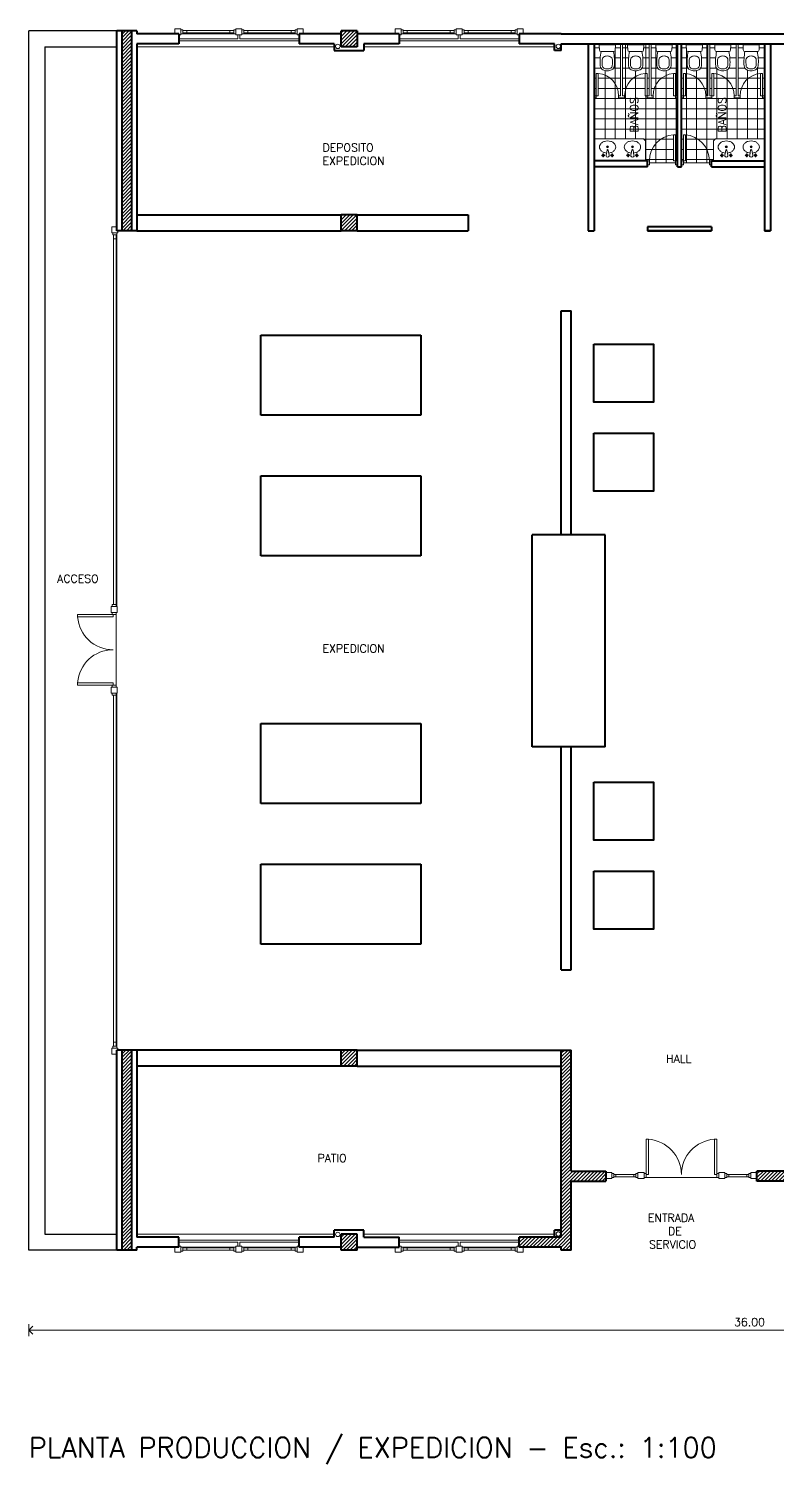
# Model space of a CAD drawing. Extents: x 1018 to 1366, y -109 to 186.
# Drawn here: x 1073.98 to 1092.68, y 149.74 to 185.62 of the extents above; entities that cross this region are included whole.
import ezdxf

# ---------------------------------------------------------------- set-up
doc = ezdxf.new("R2010")
doc.units = 0
doc.header["$LTSCALE"] = 0.5
doc.layers.get('0').update_dxf_attribs({"linetype": 'CONTINUOUS'})
doc.layers.get('Defpoints').update_dxf_attribs({"linetype": 'CONTINUOUS'})
for name, color, linetype, lineweight in [('Acotaciones', 9, 'CONTINUOUS', 9), ('Carpintería', 55, 'CONTINUOUS', 20), ('Detalles .05', 243, 'CONTINUOUS', 5), ('Detalles 01', 8, 'CONTINUOUS', 9), ('Equipamiento fijo', 31, 'CONTINUOUS', 13), ('Equipamiento movil', 33, 'CONTINUOUS', 9), ('Muros corte', 7, 'CONTINUOUS', 40), ('Muros vista', 253, 'CONTINUOUS', 25), ('Punta 02', 11, 'CONTINUOUS', 20), ('Punta 05', 52, 'CONTINUOUS', 50), ('Tratamiento pisos', 251, 'CONTINUOUS', 9)]:
    doc.layers.add(name, color=color, linetype=linetype, lineweight=lineweight)
doc.styles.add('Texto 2 mm', font='simplex.shx', dxfattribs={"height": 0.2})
doc.styles.add('Texto 5 mm', font='simplex.shx', dxfattribs={"height": 0.5})
doc.dimstyles.new('Segunda línea', dxfattribs={"dimscale": 0, "dimtxt": 0.2, "dimasz": 0.2, "dimexe": 0.15, "dimexo": 0.5, "dimgap": 0.1, "dimtad": 1, "dimzin": 4, "dimdsep": 46, "dimtxsty": 'Texto 2 mm', "dimblk": 'OPEN90', "dimcen": 2.5, "dimclrd": 256, "dimclre": 256, "dimclrt": 256, "dimadec": 0, "dimazin": 0, "dimtfac": 1, "dimtmove": 2, "dimatfit": 3, "dimldrblk": 'OPEN90', "dimfxl": 1, "dimtolj": 1, "dimtzin": 0, "dimlwd": -1, "dimlwe": -1, "dimarcsym": 0})
pattern_1 = [(90, (1211.31088, -927.37866), (-0.254, 2e-17), []), (180, (1211.31088, -927.37866), (-3e-17, -0.254), [])]
pattern_2 = [(45, (-16.86487, 57.36186), (-0.0449012806, 0.0449012806), [])]
pattern_3 = [(45, (-16.86487, 42.88686), (-0.0449012806, 0.0449012806), [])]

# ---------------------------------------------------------------- blocks, each defined once
blk = doc.blocks.new('Lavamanos')
at = {"layer": 'Equipamiento movil'}
for p, q in [((-0.118, -0.158), (-0.138, -0.154)), ((-0.118, -0.167), (-0.138, -0.171)), ((-0.114, -0.154), (-0.118, -0.133)), ((-0.114, -0.171), (-0.118, -0.192)), ((-0.105, -0.154), (-0.101, -0.133)), ((-0.105, -0.171), (-0.101, -0.192)), ((-0.101, -0.158), (-0.08, -0.154)), ((-0.101, -0.167), (-0.08, -0.171)), ((-0.015, -0.037), (-0.038, -0.156)), ((0.013, -0.037), (0.036, -0.156)), ((0.102, -0.158), (0.081, -0.154)), ((0.102, -0.167), (0.081, -0.171)), ((0.106, -0.154), (0.102, -0.133)), ((0.106, -0.171), (0.102, -0.192)), ((0.115, -0.154), (0.119, -0.133)), ((0.115, -0.171), (0.119, -0.192)), ((0.119, -0.158), (0.14, -0.154)), ((0.119, -0.167), (0.14, -0.171))]:
    blk.add_line(p, q, dxfattribs=at)
for centre, radius in [((-0.001, 0.048), 0.0249), ((-0.001, 0.048), 0.014), ((-0.109, -0.162), 0.00541), ((0.11, -0.162), 0.00541)]:
    blk.add_circle(centre, radius, dxfattribs=at)
for centre, radius, start, end in [((-0.09, 0.045), 0.115, 150.9639, 180), ((-0.09, 0.045), 0.115, 180, 209.0361), ((-0.047, 0.021), 0.164, 126.7285, 150.9639), ((-0.019, -0.016), 0.211, 107.1746, 126.7285), ((-0.001, -0.075), 0.272, 90, 107.1746), ((-0.001, -0.075), 0.272, 72.8254, 90), ((0.017, -0.016), 0.211, 53.2715, 72.8254), ((0.045, 0.021), 0.164, 29.0361, 53.2715), ((0.088, 0.045), 0.115, 0, 29.0361), ((0.088, 0.045), 0.115, 330.9639, 360), ((-0.047, 0.069), 0.164, 209.0361, 233.2715), ((-0.019, 0.106), 0.211, 233.2715, 252.8254), ((-0.136, -0.163), 0.00882, 105.2781, 254.7219), ((-0.109, -0.162), 0.0226, 108.6122, 162.265), ((-0.109, -0.162), 0.0226, 198.6122, 252.265), ((-0.109, -0.136), 0.00882, 15.2781, 164.7219), ((-0.109, -0.162), 0.00976, 119.0054, 153.1041), ((-0.109, -0.162), 0.00976, 209.0054, 243.1041), ((-0.109, -0.189), 0.00882, 195.2781, 344.7219), ((-0.117, -0.163), 0.00254, 349.6493, 12.8593), ((-0.109, -0.155), 0.00254, 259.6493, 282.8593), ((-0.109, -0.17), 0.00254, 79.6493, 102.8593), ((-0.109, -0.162), 0.00976, 29.0054, 63.1041), ((-0.109, -0.162), 0.00976, 299.0054, 333.1041), ((-0.101, -0.162), 0.00254, 169.6493, 192.8593), ((-0.109, -0.162), 0.0226, 18.6122, 72.265), ((-0.109, -0.162), 0.0226, 288.6122, 342.265), ((-0.001, 0.165), 0.272, 252.8254, 264.2829), ((-0.083, -0.162), 0.00882, 285.2781, 74.7219), ((-0.001, -0.171), 0.0398, 158.1761, 21.8239), ((-0.001, -0.035), 0.014, 352.3829, 187.2442), ((-0.001, 0.165), 0.272, 275.7171, 287.1746), ((0.084, -0.162), 0.00882, 105.2781, 254.7219), ((0.017, 0.106), 0.211, 287.1746, 306.7285), ((0.11, -0.162), 0.0226, 107.735, 161.3878), ((0.11, -0.162), 0.0226, 197.735, 251.3878), ((0.111, -0.136), 0.00882, 15.2781, 164.7219), ((0.11, -0.162), 0.00976, 116.8959, 150.9946), ((0.11, -0.162), 0.00976, 206.8959, 240.9946), ((0.11, -0.189), 0.00882, 195.2781, 344.7219), ((0.103, -0.162), 0.00254, 347.1407, 10.3507), ((0.111, -0.155), 0.00254, 257.1407, 280.3507), ((0.11, -0.17), 0.00254, 77.1407, 100.3507), ((0.11, -0.162), 0.00976, 26.8959, 60.9946), ((0.11, -0.162), 0.00976, 296.8959, 330.9946), ((0.118, -0.163), 0.00254, 167.1407, 190.3507), ((0.11, -0.162), 0.0226, 287.735, 341.3878), ((0.11, -0.162), 0.0226, 17.735, 71.3878), ((0.137, -0.163), 0.00882, 285.2781, 74.7219), ((0.045, 0.069), 0.164, 306.7285, 330.9639)]:
    blk.add_arc(centre, radius, start, end, dxfattribs=at)
blk = doc.blocks.new('inodoro')
at = {"layer": 'Equipamiento fijo'}
for p, q in [((-0.197, 0.127), (-0.202, 0.008)), ((0.194, 0), (-0.194, 0)), ((-0.157, 0.165), (0.157, 0.165)), ((0.197, 0.127), (0.202, 0.008))]:
    blk.add_line(p, q, dxfattribs=at)
for centre, radius, start, end in [((1.09, 0.422), 1.27, 175.4777, 191.6858), ((-0.051, 0.512), 0.125, 117.5857, 175.5072), ((1.095, 0.422), 1.224, 175.5072, 182.1425), ((-0.028, 0.381), 0.101, 182.7072, 247.2321), ((-0.051, 0.512), 0.075, 117.5857, 175.5072), ((0, 0.415), 0.235, 90, 117.5857), ((0, 0.415), 0.185, 90, 117.5857), ((0, 0.415), 0.235, 62.4143, 90), ((0, 0.415), 0.185, 62.4143, 90), ((0.028, 0.381), 0.101, 292.7679, 357.2928), ((0.051, 0.512), 0.075, 4.4928, 62.4143), ((0.051, 0.512), 0.125, 4.4928, 62.4143), ((-1.095, 0.422), 1.224, 357.8575, 4.4928), ((-1.024, 0.418), 1.205, 347.8749, 4.9616), ((-0.194, 0.008), 0.00803, 177.6578, 269.7397), ((-0.157, 0.125), 0.04, 90, 177.3974), ((-0.014, 0.396), 0.12, 243.7978, 262.0389), ((0, 0.483), 0.208, 261.594, 278.406), ((0.014, 0.396), 0.12, 277.9611, 296.2022), ((0.157, 0.125), 0.04, 2.6026, 90), ((0.195, 0.007), 0.00742, 265.6488, 0.2402), ((0.194, 0.008), 0.008, 355.889, 2.6026)]:
    blk.add_arc(centre, radius, start, end, dxfattribs=at)
blk = doc.blocks.new('_Open90')
at = {"color": 0, "linetype": 'ByBlock', "lineweight": -2}
for p, q in [((0, 0), (-1, 0)), ((-0.5, 0.5), (0, 0)), ((0, 0), (-0.5, -0.5))]:
    blk.add_line(p, q, dxfattribs=at)
blk = doc.blocks.new('*D274')
at = {"layer": 'Acotaciones', "transparency": 16777216}
for p, q in [((1073.981, 153.242), (1073.981, 152.942)), ((1109.981, 153.242), (1109.981, 152.942)), ((1074.181, 153.092), (1109.781, 153.092))]:
    blk.add_line(p, q, dxfattribs=at)
at = {"layer": 'Defpoints', "color": 0, "transparency": 16777216}
for p in [(1073.981, 153.742), (1109.981, 153.742), (1109.981, 153.092)]:
    blk.add_point(p, dxfattribs=at)
at = {"layer": 'Acotaciones', "transparency": 16777216, "xscale": 0.2, "yscale": 0.2, "zscale": 0.2, "rotation": 180}
blk.add_blockref('_Open90', (1073.981, 153.092), dxfattribs=at)
at = {"layer": 'Acotaciones', "transparency": 16777216, "xscale": 0.2, "yscale": 0.2, "zscale": 0.2}
blk.add_blockref('_Open90', (1109.981, 153.092), dxfattribs=at)
at = {"layer": 'Acotaciones', "transparency": 16777216, "insert": (1091.981, 153.292), "char_height": 0.2, "attachment_point": 5, "style": 'Texto 2 mm'}
blk.add_mtext('\\A1;36.00', dxfattribs=at)

msp = doc.modelspace()

# ---------------------------------------------------------------- hatches: boundary and pattern name
at = {"layer": 'Detalles 01'}
h = msp.add_hatch(dxfattribs=at)
h.set_pattern_fill('ANSI31', color=256, scale=0.02, style=0)
h.set_pattern_definition([(45, (-19.684643, 10.14418), (-0.0449012806, 0.0449012806), [])])
h.paths.add_polyline_path([(1076.551, 185.567), (1076.311, 185.567), (1076.311, 180.567), (1076.551, 180.567)])
h = msp.add_hatch(dxfattribs=at)
h.set_pattern_fill('ANSI31', color=256, scale=0.02, style=0)
h.set_pattern_definition(pattern_2)
h.paths.add_polyline_path([(1081.781, 185.567), (1081.781, 185.167), (1082.181, 185.167), (1082.181, 185.567)])
h = msp.add_hatch(dxfattribs=at)
h.set_pattern_fill('ANSI31', color=256, scale=0.02, style=0)
h.set_pattern_definition(pattern_2)
h.paths.add_polyline_path([(1081.781, 180.567), (1082.181, 180.567), (1082.181, 180.967), (1081.781, 180.967)])
h = msp.add_hatch(dxfattribs=at)
h.set_pattern_fill('ANSI31', color=256, scale=0.02, style=0)
h.set_pattern_definition(pattern_3)
h.paths.add_polyline_path([(1076.551, 160.092), (1076.311, 160.092), (1076.311, 155.092), (1076.551, 155.092)])
h = msp.add_hatch(dxfattribs=at)
h.set_pattern_fill('ANSI31', color=256, scale=0.02, style=0)
h.set_pattern_definition(pattern_3)
h.paths.add_polyline_path([(1082.181, 159.692), (1082.181, 160.092), (1081.781, 160.092), (1081.781, 159.692)])
h = msp.add_hatch(dxfattribs=at)
h.set_pattern_fill('ANSI31,_O', color=256, scale=0.02)
h.set_pattern_definition(pattern_3)
h.paths.add_polyline_path([(1088.397, 156.817), (1088.397, 157.067), (1087.531, 157.067), (1087.531, 160.092), (1087.281, 160.092), (1087.281, 155.417), (1086.231, 155.417), (1086.231, 155.167), (1087.281, 155.167), (1087.281, 155.092), (1087.531, 155.092), (1087.531, 156.817)])
h = msp.add_hatch(dxfattribs=at)
h.set_pattern_fill('ANSI31,_O', color=256, scale=0.02)
h.set_pattern_definition(pattern_3)
h.paths.add_polyline_path([(1092.164, 157.067), (1092.164, 156.817), (1093.031, 156.817), (1093.031, 155.092), (1093.281, 155.092), (1093.281, 155.167), (1094.331, 155.167), (1094.331, 155.417), (1093.281, 155.417), (1093.281, 160.092), (1093.031, 160.092), (1093.031, 157.067)])
h = msp.add_hatch(dxfattribs=at)
h.set_pattern_fill('ANSI31', color=256, scale=0.02, style=0)
h.set_pattern_definition(pattern_3)
h.paths.add_polyline_path([(1082.181, 155.492), (1081.781, 155.492), (1081.781, 155.092), (1082.181, 155.092)])
at = {"layer": 'Tratamiento pisos'}
h = msp.add_hatch(dxfattribs=at)
h.set_pattern_fill('NET,_O', color=256, scale=0.08, angle=90)
h.set_pattern_definition(pattern_1)
h.paths.add_polyline_path([(1088.106, 185.242), (1088.106, 183.942), (1088.156, 183.942), (1088.156, 184.5), (1088.206, 184.5, -0.385126), (1088.714, 183.942), (1088.764, 183.942), (1088.764, 185.242)])
h.paths.add_polyline_path([(1088.539, 184.589, -0.12095), (1088.43, 184.562, -0.12095), (1088.321, 184.589, -0.258252), (1088.254, 184.69, -0.070839), (1088.277, 185.047), (1088.273, 185.047, -0.400971), (1088.233, 185.085), (1088.228, 185.204, -0.430271), (1088.236, 185.212), (1088.624, 185.212, -0.437884), (1088.632, 185.205, -0.029302), (1088.632, 185.204), (1088.627, 185.085, -0.400971), (1088.587, 185.047), (1088.584, 185.047, -0.074693), (1088.606, 184.69, -0.258252)], flags=16)
h.paths.add_polyline_path([(1088.516, 184.633, -0.12095), (1088.43, 184.612, -0.12095), (1088.344, 184.633, -0.258252), (1088.304, 184.694, -0.028516), (1088.301, 184.833, -0.295056), (1088.363, 184.924, -0.07976), (1088.4, 184.935, -0.073488), (1088.461, 184.935, -0.07976), (1088.497, 184.924, -0.295056), (1088.559, 184.833, -0.028516), (1088.556, 184.694, -0.258252)], flags=0)
h = msp.add_hatch(dxfattribs=at)
h.set_pattern_fill('NET,_O', color=256, scale=0.08, angle=90)
h.set_pattern_definition(pattern_1)
h.paths.add_polyline_path([(1088.814, 185.242), (1088.814, 183.942), (1088.864, 183.942, -0.385126), (1089.372, 184.5), (1089.422, 184.5), (1089.422, 183.942), (1089.472, 183.942), (1089.472, 185.242)])
h.paths.add_polyline_path([(1089.03, 184.589, -0.258252), (1088.963, 184.69, -0.070839), (1088.985, 185.047), (1088.982, 185.047, -0.400971), (1088.942, 185.085), (1088.936, 185.204, -0.430271), (1088.944, 185.212), (1089.333, 185.212, -0.437884), (1089.341, 185.205, -0.029302), (1089.341, 185.204), (1089.335, 185.085, -0.400971), (1089.295, 185.047), (1089.292, 185.047, -0.074693), (1089.314, 184.69, -0.258252), (1089.248, 184.589, -0.12095), (1089.139, 184.562, -0.12095)], flags=16)
h.paths.add_polyline_path([(1089.053, 184.633, -0.258252), (1089.013, 184.694, -0.028516), (1089.01, 184.833, -0.295056), (1089.072, 184.924, -0.07976), (1089.108, 184.935, -0.073488), (1089.169, 184.935, -0.07976), (1089.205, 184.924, -0.295056), (1089.267, 184.833, -0.028516), (1089.264, 184.694, -0.258252), (1089.224, 184.633, -0.12095), (1089.139, 184.612, -0.12095)], flags=0)
h = msp.add_hatch(dxfattribs=at)
h.set_pattern_fill('NET,_O', color=256, scale=0.08, angle=90)
h.set_pattern_definition(pattern_1)
h.paths.add_polyline_path([(1089.522, 185.242), (1089.522, 183.942), (1089.572, 183.942, -0.385126), (1090.081, 184.5), (1090.131, 184.5), (1090.131, 183.942), (1090.181, 183.942), (1090.181, 185.242)])
h.paths.add_polyline_path([(1089.671, 184.69, -0.070839), (1089.693, 185.047), (1089.69, 185.047, -0.400971), (1089.65, 185.085), (1089.645, 185.204, -0.430271), (1089.653, 185.212), (1090.041, 185.212, -0.437884), (1090.049, 185.205, -0.029302), (1090.049, 185.204), (1090.044, 185.085, -0.400971), (1090.004, 185.047), (1090, 185.047, -0.074693), (1090.023, 184.69, -0.258252), (1089.956, 184.589, -0.12095), (1089.847, 184.562, -0.12095), (1089.738, 184.589, -0.258252)], flags=16)
h.paths.add_polyline_path([(1089.721, 184.694, -0.028516), (1089.718, 184.833, -0.295056), (1089.78, 184.924, -0.07976), (1089.816, 184.935, -0.073488), (1089.877, 184.935, -0.07976), (1089.914, 184.924, -0.295056), (1089.976, 184.833, -0.028516), (1089.973, 184.694, -0.258252), (1089.933, 184.633, -0.12095), (1089.847, 184.612, -0.12095), (1089.761, 184.633, -0.258252)], flags=0)
h = msp.add_hatch(dxfattribs=at)
h.set_pattern_fill('NET,_O', color=256, scale=0.08, angle=90)
h.set_pattern_definition(pattern_1)
h.paths.add_polyline_path([(1090.281, 185.242), (1090.281, 183.942), (1090.331, 183.942), (1090.331, 184.5), (1090.381, 184.5, -0.385126), (1090.889, 183.942), (1090.939, 183.942), (1090.939, 185.242)])
h.paths.add_polyline_path([(1090.429, 184.69, -0.070839), (1090.452, 185.047), (1090.448, 185.047, -0.400971), (1090.408, 185.085), (1090.403, 185.204, -0.430271), (1090.411, 185.212), (1090.799, 185.212, -0.437884), (1090.807, 185.205, -0.029302), (1090.807, 185.204), (1090.802, 185.085, -0.400971), (1090.762, 185.047), (1090.759, 185.047, -0.074693), (1090.781, 184.69, -0.258252), (1090.714, 184.589, -0.12095), (1090.605, 184.562, -0.12095), (1090.496, 184.589, -0.258252)], flags=16)
h.paths.add_polyline_path([(1090.479, 184.694, -0.028516), (1090.476, 184.833, -0.295056), (1090.538, 184.924, -0.07976), (1090.575, 184.935, -0.073488), (1090.636, 184.935, -0.07976), (1090.672, 184.924, -0.295056), (1090.734, 184.833, -0.028516), (1090.731, 184.694, -0.258252), (1090.691, 184.633, -0.12095), (1090.605, 184.612, -0.12095), (1090.519, 184.633, -0.258252)], flags=0)
h = msp.add_hatch(dxfattribs=at)
h.set_pattern_fill('NET,_O', color=256, scale=0.08, angle=90)
h.set_pattern_definition(pattern_1)
h.paths.add_polyline_path([(1091.106, 185.242), (1091.106, 184.498, -0.376596), (1091.597, 183.942), (1091.647, 183.942), (1091.647, 185.242)])
h.paths.add_polyline_path([(1091.423, 184.589, -0.12095), (1091.314, 184.562, -0.12095), (1091.205, 184.589, -0.258252), (1091.138, 184.69, -0.070839), (1091.16, 185.047), (1091.157, 185.047, -0.400971), (1091.117, 185.085), (1091.111, 185.204, -0.430271), (1091.119, 185.212), (1091.508, 185.212, -0.437884), (1091.516, 185.205, -0.029302), (1091.516, 185.204), (1091.51, 185.085, -0.400971), (1091.47, 185.047), (1091.467, 185.047, -0.074693), (1091.489, 184.69, -0.258252)], flags=16)
h.paths.add_polyline_path([(1091.399, 184.633, -0.12095), (1091.314, 184.612, -0.12095), (1091.228, 184.633, -0.258252), (1091.188, 184.694, -0.028516), (1091.185, 184.833, -0.295056), (1091.247, 184.924, -0.07976), (1091.283, 184.935, -0.073488), (1091.344, 184.935, -0.07976), (1091.38, 184.924, -0.295056), (1091.442, 184.833, -0.028516), (1091.439, 184.694, -0.258252)], flags=0)
h.paths.add_polyline_path([(1090.989, 185.242), (1090.989, 183.942), (1091.039, 183.942), (1091.039, 184.5), (1091.089, 184.5, -0.00745), (1091.106, 184.498), (1091.106, 185.242)])
h = msp.add_hatch(dxfattribs=at)
h.set_pattern_fill('NET,_O', color=256, scale=0.08, angle=90)
h.set_pattern_definition(pattern_1)
h.paths.add_polyline_path([(1091.697, 185.242), (1091.697, 183.942), (1091.747, 183.942, -0.385126), (1092.256, 184.5), (1092.306, 184.5), (1092.306, 183.942), (1092.356, 183.942), (1092.356, 185.242)])
h.paths.add_polyline_path([(1091.846, 184.69, -0.070839), (1091.868, 185.047), (1091.865, 185.047, -0.400971), (1091.825, 185.085), (1091.82, 185.204, -0.430271), (1091.828, 185.212), (1092.216, 185.212, -0.437884), (1092.224, 185.205, -0.029302), (1092.224, 185.204), (1092.219, 185.085, -0.400971), (1092.179, 185.047), (1092.175, 185.047, -0.074693), (1092.198, 184.69, -0.258252), (1092.131, 184.589, -0.12095), (1092.022, 184.562, -0.12095), (1091.913, 184.589, -0.258252)], flags=16)
h.paths.add_polyline_path([(1091.896, 184.694, -0.028516), (1091.893, 184.833, -0.295056), (1091.955, 184.924, -0.07976), (1091.991, 184.935, -0.073488), (1092.052, 184.935, -0.07976), (1092.089, 184.924, -0.295056), (1092.151, 184.833, -0.028516), (1092.148, 184.694, -0.258252), (1092.108, 184.633, -0.12095), (1092.022, 184.612, -0.12095), (1091.936, 184.633, -0.258252)], flags=0)
h = msp.add_hatch(dxfattribs=at)
h.set_pattern_fill('NET,_O', color=256, scale=0.08, angle=90)
h.set_pattern_definition(pattern_1)
h.paths.add_polyline_path([(1088.864, 183.942), (1088.864, 183.892), (1088.714, 183.892), (1088.714, 183.942, 0.385126), (1088.206, 184.5), (1088.206, 183.942), (1088.156, 183.942), (1088.156, 183.892), (1088.106, 183.892), (1088.106, 182.867), (1089.331, 182.867), (1089.381, 182.817), (1089.381, 182.317), (1089.431, 182.317), (1089.481, 182.317, -0.389604), (1090.081, 182.967), (1090.131, 182.967), (1090.131, 182.317), (1090.181, 182.317), (1090.181, 183.892), (1090.131, 183.892), (1090.131, 183.942), (1090.081, 183.942), (1090.081, 184.5, 0.385126), (1089.572, 183.942), (1089.572, 183.892), (1089.422, 183.892), (1089.422, 183.942), (1089.372, 183.942), (1089.372, 184.5, 0.385295)])
h.paths.add_polyline_path([(1089.481, 182.317), (1089.481, 182.267), (1090.131, 182.267), (1090.131, 182.317), (1090.081, 182.317), (1090.081, 182.967, 0.389604)])
h.paths.add_polyline_path([(1090.381, 182.967), (1090.381, 182.317), (1090.331, 182.317), (1090.331, 182.267), (1090.981, 182.267), (1090.981, 182.317, 0.389604)])
h.paths.add_polyline_path([(1090.381, 184.5), (1090.381, 183.942), (1090.331, 183.942), (1090.331, 183.892), (1090.281, 183.892), (1090.281, 182.317), (1090.331, 182.317), (1090.331, 182.967), (1090.381, 182.967, -0.389604), (1090.981, 182.317), (1091.031, 182.317), (1091.081, 182.317), (1091.081, 182.817), (1091.106, 182.842), (1091.106, 184.498, 0.00745), (1091.089, 184.5), (1091.089, 183.942), (1091.039, 183.942), (1091.039, 183.892), (1090.889, 183.892), (1090.889, 183.942, 0.385126)])
h.paths.add_polyline_path([(1091.106, 184.498), (1091.106, 182.842), (1091.131, 182.867), (1092.356, 182.867), (1092.356, 183.892), (1092.306, 183.892), (1092.306, 183.942), (1092.256, 183.942), (1092.256, 184.5, 0.385126), (1091.747, 183.942), (1091.747, 183.892), (1091.597, 183.892), (1091.597, 183.942, 0.376763)])

# ---------------------------------------------------------------- linework, layer by layer
at = {"layer": 'Carpintería'}
for p, q in [((1077.781, 185.617), (1077.631, 185.617)), ((1077.631, 185.617), (1077.631, 185.492)), ((1077.781, 185.617), (1077.781, 185.467)), ((1077.781, 185.592), (1077.831, 185.592)), ((1077.831, 185.592), (1077.831, 185.492)), ((1077.831, 185.572), (1079.106, 185.572)), ((1077.831, 185.512), (1079.106, 185.512)), ((1077.931, 185.572), (1077.931, 185.512)), ((1079.006, 185.572), (1079.006, 185.512)), ((1079.156, 185.592), (1079.106, 185.592)), ((1079.106, 185.492), (1079.106, 185.592)), ((1079.306, 185.617), (1079.156, 185.617)), ((1079.156, 185.617), (1079.156, 185.467)), ((1079.306, 185.617), (1079.306, 185.467)), ((1079.306, 185.592), (1079.356, 185.592)), ((1079.356, 185.592), (1079.356, 185.492)), ((1079.356, 185.572), (1080.631, 185.572)), ((1079.356, 185.512), (1080.631, 185.512)), ((1079.456, 185.572), (1079.456, 185.512)), ((1080.531, 185.572), (1080.531, 185.512)), ((1080.631, 185.592), (1080.631, 185.492)), ((1080.681, 185.592), (1080.631, 185.592)), ((1080.681, 185.617), (1080.681, 185.467)), ((1080.681, 185.617), (1080.831, 185.617)), ((1080.831, 185.617), (1080.831, 185.492)), ((1083.281, 185.617), (1083.131, 185.617)), ((1083.131, 185.617), (1083.131, 185.492)), ((1083.281, 185.617), (1083.281, 185.467)), ((1083.281, 185.592), (1083.331, 185.592)), ((1083.331, 185.592), (1083.331, 185.492)), ((1083.331, 185.572), (1084.606, 185.572)), ((1083.331, 185.512), (1084.606, 185.512)), ((1083.431, 185.572), (1083.431, 185.512)), ((1084.506, 185.572), (1084.506, 185.512)), ((1084.656, 185.592), (1084.606, 185.592)), ((1084.606, 185.492), (1084.606, 185.592)), ((1084.806, 185.617), (1084.656, 185.617)), ((1084.656, 185.617), (1084.656, 185.467)), ((1084.806, 185.617), (1084.806, 185.467)), ((1084.806, 185.592), (1084.856, 185.592)), ((1084.856, 185.592), (1084.856, 185.492)), ((1084.856, 185.572), (1086.131, 185.572)), ((1084.856, 185.512), (1086.131, 185.512)), ((1084.956, 185.572), (1084.956, 185.512)), ((1086.031, 185.572), (1086.031, 185.512)), ((1086.131, 185.592), (1086.131, 185.492)), ((1086.181, 185.592), (1086.131, 185.592)), ((1086.181, 185.617), (1086.181, 185.467)), ((1086.181, 185.617), (1086.331, 185.617)), ((1086.331, 185.617), (1086.331, 185.492)), ((1077.781, 185.467), (1077.731, 185.467)), ((1077.831, 185.492), (1077.781, 185.492)), ((1079.106, 185.492), (1079.156, 185.492)), ((1079.306, 185.467), (1079.156, 185.467)), ((1079.356, 185.492), (1079.306, 185.492)), ((1080.631, 185.492), (1080.681, 185.492)), ((1080.681, 185.467), (1080.731, 185.467)), ((1083.281, 185.467), (1083.231, 185.467)), ((1083.331, 185.492), (1083.281, 185.492)), ((1084.606, 185.492), (1084.656, 185.492)), ((1084.806, 185.467), (1084.656, 185.467)), ((1084.856, 185.492), (1084.806, 185.492)), ((1086.131, 185.492), (1086.181, 185.492)), ((1086.181, 185.467), (1086.231, 185.467)), ((1088.764, 185.242), (1088.764, 183.942)), ((1088.814, 185.242), (1088.814, 183.942)), ((1089.472, 183.942), (1089.472, 185.242)), ((1089.522, 183.942), (1089.522, 185.242)), ((1090.939, 183.942), (1090.939, 185.242)), ((1090.989, 183.942), (1090.989, 185.242)), ((1091.647, 185.242), (1091.647, 183.942)), ((1091.697, 185.242), (1091.697, 183.942)), ((1088.156, 183.942), (1088.156, 184.5)), ((1088.156, 184.5), (1088.206, 184.5)), ((1088.206, 183.942), (1088.206, 184.5)), ((1089.372, 183.942), (1089.372, 184.5)), ((1089.372, 184.5), (1089.422, 184.5)), ((1089.422, 183.942), (1089.422, 184.5)), ((1090.081, 183.942), (1090.081, 184.5)), ((1090.081, 184.5), (1090.131, 184.5)), ((1090.131, 183.942), (1090.131, 184.5)), ((1090.331, 183.942), (1090.331, 184.5)), ((1090.381, 184.5), (1090.331, 184.5)), ((1090.381, 183.942), (1090.381, 184.5)), ((1091.039, 183.942), (1091.039, 184.5)), ((1091.089, 184.5), (1091.039, 184.5)), ((1091.089, 183.942), (1091.089, 184.5)), ((1092.256, 183.942), (1092.256, 184.5)), ((1092.306, 184.5), (1092.256, 184.5)), ((1092.306, 183.942), (1092.306, 184.5)), ((1088.156, 183.942), (1088.106, 183.942)), ((1088.156, 183.892), (1088.106, 183.892)), ((1088.156, 183.942), (1088.156, 183.892)), ((1088.156, 183.942), (1088.206, 183.942)), ((1088.714, 183.942), (1088.714, 183.892)), ((1088.764, 183.942), (1088.714, 183.942)), ((1088.864, 183.892), (1088.714, 183.892)), ((1088.864, 183.942), (1088.814, 183.942)), ((1088.864, 183.942), (1088.864, 183.892)), ((1089.372, 183.942), (1089.422, 183.942)), ((1089.422, 183.892), (1089.422, 183.942)), ((1089.472, 183.942), (1089.422, 183.942)), ((1089.572, 183.892), (1089.422, 183.892)), ((1089.572, 183.942), (1089.522, 183.942)), ((1089.572, 183.892), (1089.572, 183.942)), ((1090.081, 183.942), (1090.131, 183.942)), ((1090.181, 183.942), (1090.131, 183.942)), ((1090.131, 183.892), (1090.131, 183.942)), ((1090.181, 183.892), (1090.131, 183.892)), ((1090.281, 183.942), (1090.331, 183.942)), ((1090.281, 183.892), (1090.331, 183.892)), ((1090.331, 183.892), (1090.331, 183.942)), ((1090.381, 183.942), (1090.331, 183.942)), ((1090.889, 183.892), (1090.889, 183.942)), ((1090.889, 183.942), (1090.939, 183.942)), ((1090.889, 183.892), (1091.039, 183.892)), ((1090.989, 183.942), (1091.039, 183.942)), ((1091.039, 183.892), (1091.039, 183.942)), ((1091.089, 183.942), (1091.039, 183.942)), ((1091.597, 183.942), (1091.597, 183.892)), ((1091.597, 183.942), (1091.647, 183.942)), ((1091.597, 183.892), (1091.747, 183.892)), ((1091.697, 183.942), (1091.747, 183.942)), ((1091.747, 183.942), (1091.747, 183.892)), ((1092.306, 183.942), (1092.256, 183.942)), ((1092.306, 183.942), (1092.306, 183.892)), ((1092.306, 183.942), (1092.356, 183.942)), ((1092.306, 183.892), (1092.356, 183.892)), ((1090.131, 182.967), (1090.081, 182.967)), ((1090.081, 182.967), (1090.081, 182.317)), ((1090.131, 182.317), (1090.131, 182.967)), ((1090.331, 182.317), (1090.331, 182.967)), ((1090.331, 182.967), (1090.381, 182.967)), ((1090.381, 182.967), (1090.381, 182.317)), ((1089.481, 182.317), (1089.431, 182.317)), ((1089.481, 182.217), (1089.481, 182.317)), ((1090.081, 182.317), (1090.131, 182.317)), ((1090.131, 182.217), (1090.131, 182.317)), ((1090.131, 182.317), (1090.181, 182.317)), ((1090.331, 182.317), (1090.281, 182.317)), ((1090.331, 182.217), (1090.331, 182.317)), ((1090.381, 182.317), (1090.331, 182.317)), ((1090.981, 182.217), (1090.981, 182.317)), ((1090.981, 182.317), (1091.031, 182.317)), ((1089.431, 182.217), (1089.481, 182.217)), ((1090.181, 182.217), (1090.131, 182.217)), ((1090.281, 182.217), (1090.331, 182.217)), ((1091.031, 182.217), (1090.981, 182.217)), ((1076.056, 180.667), (1076.056, 180.517)), ((1076.056, 180.667), (1076.181, 180.667)), ((1076.206, 180.517), (1076.056, 180.517)), ((1076.081, 180.517), (1076.081, 180.467)), ((1076.181, 180.467), (1076.181, 180.517)), ((1076.206, 180.567), (1076.206, 180.517)), ((1076.181, 180.467), (1076.081, 180.467)), ((1076.101, 180.467), (1076.101, 171.228)), ((1076.161, 180.367), (1076.101, 180.367)), ((1076.161, 180.467), (1076.161, 171.178)), ((1076.036, 171.178), (1076.036, 171.028)), ((1076.036, 171.178), (1076.186, 171.178)), ((1076.061, 171.178), (1076.061, 171.228)), ((1076.061, 171.228), (1076.161, 171.228)), ((1076.161, 171.228), (1076.161, 171.178)), ((1076.186, 171.178), (1076.186, 171.028)), ((1075.202, 170.978), (1076.086, 170.978)), ((1075.202, 170.978), (1075.202, 170.918)), ((1075.202, 170.918), (1076.086, 170.918)), ((1076.036, 171.028), (1076.186, 171.028)), ((1076.061, 171.028), (1076.061, 170.978)), ((1076.161, 170.978), (1076.061, 170.978)), ((1076.086, 170.978), (1076.086, 170.918)), ((1076.161, 171.028), (1076.161, 170.978)), ((1075.202, 169.272), (1076.086, 169.272)), ((1075.202, 169.212), (1075.202, 169.272)), ((1075.202, 169.212), (1076.086, 169.212)), ((1076.036, 169.162), (1076.036, 169.012)), ((1076.036, 169.162), (1076.186, 169.162)), ((1076.036, 169.012), (1076.186, 169.012)), ((1076.061, 169.162), (1076.061, 169.212)), ((1076.061, 169.212), (1076.161, 169.212)), ((1076.061, 169.012), (1076.061, 168.962)), ((1076.086, 169.212), (1076.086, 169.272)), ((1076.161, 169.212), (1076.161, 169.162)), ((1076.161, 169.012), (1076.161, 160.292)), ((1076.161, 168.962), (1076.161, 169.012)), ((1076.186, 169.162), (1076.186, 169.012)), ((1076.161, 168.962), (1076.061, 168.962)), ((1076.101, 168.962), (1076.101, 160.292)), ((1076.101, 161.959), (1076.101, 160.192)), ((1076.161, 161.959), (1076.161, 160.192)), ((1076.206, 160.142), (1076.056, 160.142)), ((1076.056, 160.142), (1076.056, 159.992)), ((1076.081, 160.142), (1076.081, 160.192)), ((1076.081, 160.192), (1076.181, 160.192)), ((1076.101, 160.292), (1076.161, 160.292)), ((1076.181, 160.192), (1076.181, 160.142)), ((1076.206, 160.142), (1076.206, 160.092)), ((1076.056, 159.992), (1076.181, 159.992)), ((1089.397, 157.863), (1089.397, 156.979)), ((1089.397, 157.863), (1089.457, 157.863)), ((1089.457, 157.863), (1089.457, 156.979)), ((1091.104, 157.863), (1091.104, 156.979)), ((1091.164, 157.863), (1091.104, 157.863)), ((1091.164, 157.863), (1091.164, 156.979)), ((1088.547, 157.029), (1088.397, 157.029)), ((1088.397, 156.879), (1088.397, 157.004)), ((1088.547, 156.879), (1088.397, 156.879)), ((1088.547, 156.879), (1088.547, 157.029)), ((1088.597, 157.004), (1088.547, 157.004)), ((1088.597, 156.904), (1088.547, 156.904)), ((1088.597, 156.904), (1088.597, 157.004)), ((1089.147, 156.984), (1088.597, 156.984)), ((1089.147, 156.924), (1088.597, 156.924)), ((1088.647, 156.924), (1088.647, 156.984)), ((1089.097, 156.924), (1089.097, 156.984)), ((1089.147, 156.904), (1089.147, 157.004)), ((1089.197, 157.004), (1089.147, 157.004)), ((1089.197, 157.004), (1089.147, 157.004)), ((1089.147, 156.904), (1089.147, 157.004)), ((1089.197, 156.904), (1089.147, 156.904)), ((1089.147, 156.904), (1089.197, 156.904)), ((1089.347, 157.029), (1089.197, 157.029)), ((1089.197, 157.029), (1089.197, 156.879)), ((1089.347, 157.029), (1089.197, 157.029)), ((1089.197, 157.029), (1089.197, 156.879)), ((1089.347, 156.879), (1089.197, 156.879)), ((1089.347, 156.879), (1089.197, 156.879)), ((1089.347, 157.029), (1089.347, 156.879)), ((1089.347, 157.029), (1089.347, 156.879)), ((1089.347, 157.004), (1089.397, 157.004)), ((1089.347, 157.004), (1089.397, 157.004)), ((1089.397, 156.904), (1089.347, 156.904)), ((1089.397, 156.904), (1089.347, 156.904)), ((1089.397, 156.904), (1089.397, 157.004)), ((1089.397, 157.004), (1089.397, 156.904)), ((1089.397, 156.979), (1089.457, 156.979)), ((1091.164, 156.979), (1091.104, 156.979)), ((1091.163, 157.004), (1091.163, 156.904)), ((1091.164, 157.004), (1091.214, 157.004)), ((1091.214, 157.004), (1091.164, 157.004)), ((1091.164, 156.904), (1091.164, 157.004)), ((1091.214, 156.904), (1091.164, 156.904)), ((1091.214, 156.904), (1091.164, 156.904)), ((1091.364, 157.029), (1091.214, 157.029)), ((1091.214, 156.879), (1091.214, 157.029)), ((1091.364, 157.029), (1091.214, 157.029)), ((1091.214, 157.029), (1091.214, 156.879)), ((1091.214, 156.904), (1091.214, 157.004)), ((1091.364, 156.879), (1091.214, 156.879)), ((1091.364, 156.879), (1091.214, 156.879)), ((1091.364, 156.879), (1091.364, 157.029)), ((1091.364, 157.029), (1091.364, 156.879)), ((1091.414, 157.004), (1091.364, 157.004)), ((1091.364, 157.004), (1091.414, 157.004)), ((1091.414, 156.904), (1091.364, 156.904)), ((1091.414, 156.904), (1091.364, 156.904)), ((1091.414, 156.904), (1091.414, 157.004)), ((1091.414, 157.004), (1091.414, 156.904)), ((1091.964, 156.984), (1091.414, 156.984)), ((1091.964, 156.924), (1091.414, 156.924)), ((1091.464, 156.924), (1091.464, 156.984)), ((1091.914, 156.924), (1091.914, 156.984)), ((1091.964, 156.904), (1091.964, 157.004)), ((1092.014, 157.004), (1091.964, 157.004)), ((1092.014, 156.904), (1091.964, 156.904)), ((1092.164, 157.029), (1092.014, 157.029)), ((1092.014, 157.029), (1092.014, 156.879)), ((1092.164, 156.879), (1092.014, 156.879)), ((1092.164, 157.029), (1092.164, 156.879)), ((1077.631, 155.042), (1077.631, 155.167)), ((1077.781, 155.042), (1077.631, 155.042)), ((1077.781, 155.192), (1077.731, 155.192)), ((1077.781, 155.042), (1077.781, 155.192)), ((1077.831, 155.167), (1077.781, 155.167)), ((1077.781, 155.067), (1077.831, 155.067)), ((1077.831, 155.067), (1077.831, 155.167)), ((1077.831, 155.147), (1079.106, 155.147)), ((1077.831, 155.087), (1079.106, 155.087)), ((1077.931, 155.087), (1077.931, 155.147)), ((1079.006, 155.087), (1079.006, 155.147)), ((1079.106, 155.167), (1079.106, 155.067)), ((1079.106, 155.167), (1079.156, 155.167)), ((1079.156, 155.067), (1079.106, 155.067)), ((1079.306, 155.192), (1079.156, 155.192)), ((1079.156, 155.042), (1079.156, 155.192)), ((1079.306, 155.042), (1079.156, 155.042)), ((1079.306, 155.042), (1079.306, 155.192)), ((1079.356, 155.167), (1079.306, 155.167)), ((1079.306, 155.067), (1079.356, 155.067)), ((1079.356, 155.067), (1079.356, 155.167)), ((1079.356, 155.147), (1080.631, 155.147)), ((1079.356, 155.087), (1080.631, 155.087)), ((1079.456, 155.087), (1079.456, 155.147)), ((1080.531, 155.087), (1080.531, 155.147)), ((1080.631, 155.067), (1080.631, 155.167)), ((1080.631, 155.167), (1080.681, 155.167)), ((1080.681, 155.067), (1080.631, 155.067)), ((1080.681, 155.042), (1080.681, 155.192)), ((1080.681, 155.192), (1080.731, 155.192)), ((1080.681, 155.042), (1080.831, 155.042)), ((1080.831, 155.042), (1080.831, 155.167)), ((1083.131, 155.042), (1083.131, 155.167)), ((1083.281, 155.042), (1083.131, 155.042)), ((1083.281, 155.192), (1083.231, 155.192)), ((1083.281, 155.042), (1083.281, 155.192)), ((1083.331, 155.167), (1083.281, 155.167)), ((1083.281, 155.067), (1083.331, 155.067)), ((1083.331, 155.067), (1083.331, 155.167)), ((1083.331, 155.147), (1084.606, 155.147)), ((1083.331, 155.087), (1084.606, 155.087)), ((1083.431, 155.087), (1083.431, 155.147)), ((1084.506, 155.087), (1084.506, 155.147)), ((1084.606, 155.167), (1084.606, 155.067)), ((1084.606, 155.167), (1084.656, 155.167)), ((1084.656, 155.067), (1084.606, 155.067)), ((1084.806, 155.192), (1084.656, 155.192)), ((1084.656, 155.042), (1084.656, 155.192)), ((1084.806, 155.042), (1084.656, 155.042)), ((1084.806, 155.042), (1084.806, 155.192)), ((1084.856, 155.167), (1084.806, 155.167)), ((1084.806, 155.067), (1084.856, 155.067)), ((1084.856, 155.067), (1084.856, 155.167)), ((1084.856, 155.147), (1086.131, 155.147)), ((1084.856, 155.087), (1086.131, 155.087)), ((1084.956, 155.087), (1084.956, 155.147)), ((1086.031, 155.087), (1086.031, 155.147)), ((1086.131, 155.067), (1086.131, 155.167)), ((1086.131, 155.167), (1086.181, 155.167)), ((1086.181, 155.067), (1086.131, 155.067)), ((1086.181, 155.042), (1086.181, 155.192)), ((1086.181, 155.192), (1086.231, 155.192)), ((1086.181, 155.042), (1086.331, 155.042)), ((1086.331, 155.042), (1086.331, 155.167))]:
    msp.add_line(p, q, dxfattribs=at)
at = {"layer": 'Detalles 01'}
for p, q in [((1079.206, 185.367), (1077.731, 185.367)), ((1080.731, 185.317), (1077.731, 185.317)), ((1079.106, 185.492), (1077.831, 185.492)), ((1079.206, 185.467), (1079.206, 185.367)), ((1079.256, 185.467), (1079.256, 185.367)), ((1080.731, 185.367), (1079.256, 185.367)), ((1080.631, 185.492), (1079.356, 185.492)), ((1084.706, 185.367), (1083.231, 185.367)), ((1086.231, 185.317), (1083.231, 185.317)), ((1084.606, 185.492), (1083.331, 185.492)), ((1084.706, 185.467), (1084.706, 185.367)), ((1084.756, 185.467), (1084.756, 185.367)), ((1086.231, 185.367), (1084.756, 185.367)), ((1086.131, 185.492), (1084.856, 185.492)), ((1076.181, 180.467), (1076.181, 171.178)), ((1076.181, 169.012), (1076.181, 160.192)), ((1076.181, 161.959), (1076.181, 160.192)), ((1080.731, 155.342), (1077.731, 155.342)), ((1079.206, 155.292), (1077.731, 155.292)), ((1079.106, 155.167), (1077.831, 155.167)), ((1079.206, 155.192), (1079.206, 155.292)), ((1080.731, 155.292), (1079.256, 155.292)), ((1079.256, 155.192), (1079.256, 155.292)), ((1080.631, 155.167), (1079.356, 155.167)), ((1086.231, 155.342), (1083.231, 155.342)), ((1084.706, 155.292), (1083.231, 155.292)), ((1084.606, 155.167), (1083.331, 155.167)), ((1084.706, 155.192), (1084.706, 155.292)), ((1086.231, 155.292), (1084.756, 155.292)), ((1084.756, 155.192), (1084.756, 155.292)), ((1086.131, 155.167), (1084.856, 155.167))]:
    msp.add_line(p, q, dxfattribs=at)
for centre in [(1081.7, 185.175), (1087.205, 185.175), (1081.7, 155.484), (1087.205, 155.494)]:
    msp.add_circle(centre, 0.055, dxfattribs=at)
for centre, radius, start, end in [((1088.151, 183.94), 0.563, 0.1902, 84.4422), ((1089.427, 183.94), 0.563, 95.5578, 179.8098), ((1090.135, 183.94), 0.563, 95.5578, 179.8098), ((1090.326, 183.94), 0.563, 0.1902, 84.4422), ((1091.035, 183.94), 0.563, 0.1902, 84.4422), ((1092.31, 183.94), 0.563, 95.5578, 179.8098), ((1090.135, 182.315), 0.654, 94.7184, 179.8628), ((1090.327, 182.315), 0.654, 0.1372, 85.2816), ((1076.087, 170.982), 0.887, 184.1299, 269.8971), ((1076.087, 169.208), 0.887, 90.1029, 175.8701), ((1089.393, 156.978), 0.887, 0.1029, 85.8701), ((1091.167, 156.978), 0.887, 94.1299, 179.8971)]:
    msp.add_arc(centre, radius, start, end, dxfattribs=at)
at = {"layer": 'Equipamiento fijo'}
for p, q in [((1089.331, 182.867), (1088.106, 182.867)), ((1089.381, 182.817), (1089.331, 182.867)), ((1089.381, 182.817), (1089.381, 182.317)), ((1091.081, 182.817), (1091.131, 182.867)), ((1091.081, 182.817), (1091.081, 182.317)), ((1091.131, 182.867), (1092.356, 182.867))]:
    msp.add_line(p, q, dxfattribs=at)
at = {"layer": 'Muros corte'}
for p, q in [((1076.681, 185.567), (1076.181, 185.567)), ((1076.181, 180.567), (1076.181, 185.567)), ((1076.311, 180.567), (1076.311, 185.567)), ((1076.551, 185.567), (1076.551, 180.567)), ((1076.681, 185.567), (1076.681, 185.492)), ((1082.181, 185.567), (1081.781, 185.567)), ((1081.781, 185.167), (1081.781, 185.567)), ((1082.181, 185.567), (1082.181, 185.167)), ((1077.731, 185.492), (1076.681, 185.492)), ((1076.681, 185.242), (1076.681, 180.567)), ((1077.731, 185.242), (1076.681, 185.242)), ((1077.731, 185.492), (1077.731, 185.242)), ((1081.781, 185.492), (1080.731, 185.492)), ((1080.731, 185.492), (1080.731, 185.242)), ((1081.611, 185.242), (1080.731, 185.242)), ((1081.611, 185.242), (1081.611, 185.072)), ((1082.181, 185.167), (1081.781, 185.167)), ((1083.231, 185.492), (1082.181, 185.492)), ((1083.231, 185.242), (1082.351, 185.242)), ((1082.351, 185.242), (1082.351, 185.072)), ((1083.231, 185.492), (1083.231, 185.242)), ((1087.281, 185.492), (1086.231, 185.492)), ((1086.231, 185.492), (1086.231, 185.242)), ((1087.111, 185.242), (1086.231, 185.242)), ((1087.111, 185.072), (1087.111, 185.242)), ((1087.281, 185.492), (1090.881, 185.492)), ((1087.281, 185.242), (1093.281, 185.242)), ((1087.281, 185.072), (1087.281, 185.242)), ((1087.956, 185.242), (1087.956, 180.567)), ((1088.106, 185.242), (1088.106, 180.977)), ((1088.106, 185.242), (1090.181, 185.242)), ((1090.181, 182.167), (1090.181, 185.242)), ((1090.281, 182.167), (1090.281, 185.242)), ((1090.281, 185.242), (1092.356, 185.242)), ((1090.881, 185.492), (1093.041, 185.492)), ((1090.881, 185.242), (1091.491, 185.242)), ((1091.491, 185.242), (1093.041, 185.242)), ((1092.356, 185.242), (1092.356, 180.567)), ((1092.506, 185.242), (1092.506, 180.667)), ((1081.611, 185.072), (1082.351, 185.072)), ((1087.281, 185.072), (1087.111, 185.072)), ((1088.106, 182.767), (1088.106, 180.567)), ((1089.431, 182.317), (1088.106, 182.317)), ((1089.431, 182.167), (1089.431, 182.317)), ((1091.031, 182.167), (1091.031, 182.317)), ((1091.031, 182.317), (1092.356, 182.317)), ((1089.431, 182.167), (1088.106, 182.167)), ((1088.456, 182.167), (1088.106, 182.167)), ((1089.006, 182.167), (1088.556, 182.167)), ((1090.181, 182.167), (1090.281, 182.167)), ((1091.031, 182.167), (1092.356, 182.167)), ((1076.681, 180.967), (1081.781, 180.967)), ((1082.181, 180.967), (1081.781, 180.967)), ((1081.781, 180.567), (1081.781, 180.967)), ((1082.176, 180.967), (1084.956, 180.967)), ((1082.181, 180.567), (1082.181, 180.967)), ((1084.956, 180.967), (1084.956, 180.567)), ((1087.956, 180.867), (1087.956, 180.567)), ((1076.681, 180.567), (1076.181, 180.567)), ((1076.681, 180.567), (1081.781, 180.567)), ((1082.181, 180.567), (1081.781, 180.567)), ((1082.181, 180.567), (1084.956, 180.567)), ((1087.956, 180.567), (1088.106, 180.567)), ((1091.031, 180.667), (1089.431, 180.667)), ((1089.431, 180.667), (1089.431, 180.567)), ((1089.431, 180.567), (1091.031, 180.567)), ((1091.031, 180.567), (1089.431, 180.567)), ((1091.031, 180.667), (1091.031, 180.567)), ((1092.356, 180.567), (1092.506, 180.567)), ((1092.506, 180.567), (1092.356, 180.567)), ((1092.506, 180.667), (1092.506, 180.567)), ((1087.281, 178.567), (1087.531, 178.567)), ((1087.281, 172.971), (1087.281, 178.567)), ((1087.531, 172.971), (1087.531, 178.567)), ((1079.774, 177.957), (1083.774, 177.957)), ((1079.774, 175.957), (1079.774, 177.957)), ((1083.774, 177.957), (1083.774, 175.957)), ((1083.774, 175.957), (1079.774, 175.957)), ((1079.774, 174.446), (1083.774, 174.446)), ((1079.774, 172.446), (1079.774, 174.446)), ((1083.774, 174.446), (1083.774, 172.446)), ((1088.38, 172.971), (1086.555, 172.971)), ((1086.555, 167.673), (1086.555, 172.971)), ((1088.38, 167.673), (1088.38, 172.971)), ((1083.774, 172.446), (1079.774, 172.446)), ((1079.774, 168.25), (1083.774, 168.25)), ((1079.774, 166.25), (1079.774, 168.25)), ((1083.774, 168.25), (1083.774, 166.25)), ((1088.38, 167.673), (1086.555, 167.673)), ((1087.281, 162.092), (1087.281, 167.673)), ((1087.531, 162.092), (1087.531, 167.673)), ((1083.774, 166.25), (1079.774, 166.25)), ((1079.774, 164.738), (1083.774, 164.738)), ((1079.774, 162.738), (1079.774, 164.738)), ((1083.774, 164.738), (1083.774, 162.738)), ((1083.774, 162.738), (1079.774, 162.738)), ((1087.281, 162.092), (1087.531, 162.092)), ((1076.181, 155.092), (1076.181, 160.092)), ((1076.681, 160.092), (1076.181, 160.092)), ((1076.311, 155.092), (1076.311, 160.092)), ((1076.551, 160.092), (1076.551, 155.092)), ((1076.681, 160.092), (1076.681, 155.417)), ((1081.781, 160.092), (1076.681, 160.092)), ((1082.181, 160.092), (1081.781, 160.092)), ((1081.781, 159.692), (1081.781, 160.092)), ((1082.181, 159.692), (1082.181, 160.092)), ((1082.181, 160.092), (1087.281, 160.092)), ((1087.281, 155.417), (1087.281, 160.092)), ((1087.281, 160.092), (1087.531, 160.092)), ((1087.531, 157.067), (1087.531, 160.092)), ((1081.781, 159.692), (1076.681, 159.692)), ((1082.181, 159.692), (1081.781, 159.692)), ((1082.181, 159.692), (1087.281, 159.692)), ((1087.531, 157.067), (1088.397, 157.067)), ((1087.531, 156.817), (1088.397, 156.817)), ((1087.531, 155.092), (1087.531, 156.817)), ((1088.397, 157.067), (1088.397, 156.817)), ((1092.164, 156.817), (1092.164, 157.067)), ((1093.031, 157.067), (1092.164, 157.067)), ((1093.031, 156.817), (1092.164, 156.817)), ((1077.731, 155.417), (1076.681, 155.417)), ((1077.731, 155.167), (1077.731, 155.417)), ((1081.611, 155.417), (1080.731, 155.417)), ((1080.731, 155.167), (1080.731, 155.417)), ((1082.351, 155.587), (1081.611, 155.587)), ((1081.611, 155.417), (1081.611, 155.587)), ((1082.181, 155.492), (1081.781, 155.492)), ((1081.781, 155.092), (1081.781, 155.492)), ((1082.181, 155.092), (1082.181, 155.492)), ((1082.351, 155.417), (1082.351, 155.587)), ((1082.351, 155.417), (1083.231, 155.417)), ((1083.231, 155.167), (1083.231, 155.417)), ((1087.281, 155.417), (1086.231, 155.417)), ((1086.231, 155.167), (1086.231, 155.417)), ((1087.281, 155.587), (1087.111, 155.587)), ((1087.111, 155.417), (1087.111, 155.587)), ((1076.681, 155.092), (1076.181, 155.092)), ((1076.681, 155.092), (1076.681, 155.167)), ((1077.731, 155.167), (1076.681, 155.167)), ((1081.781, 155.167), (1080.731, 155.167)), ((1082.181, 155.092), (1081.781, 155.092)), ((1082.181, 155.167), (1083.231, 155.167)), ((1087.281, 155.167), (1086.231, 155.167)), ((1087.281, 155.092), (1087.281, 155.167)), ((1087.531, 155.092), (1087.281, 155.092))]:
    msp.add_line(p, q, dxfattribs=at)
for points in [[(1088.09, 177.731), (1089.586, 177.731), (1089.586, 176.282), (1088.09, 176.282)], [(1088.09, 175.505), (1089.586, 175.505), (1089.586, 174.056), (1088.09, 174.056)], [(1088.09, 166.788), (1089.586, 166.788), (1089.586, 165.338), (1088.09, 165.338)], [(1088.09, 164.562), (1089.586, 164.562), (1089.586, 163.112), (1088.09, 163.112)]]:
    msp.add_lwpolyline(points, close=True, dxfattribs=at)
at = {"layer": 'Muros vista'}
for p, q in [((1073.981, 155.092), (1073.981, 185.567)), ((1076.181, 185.567), (1073.981, 185.567)), ((1074.381, 185.167), (1074.381, 180.428)), ((1074.381, 185.167), (1076.181, 185.167)), ((1074.381, 180.567), (1074.381, 155.492)), ((1074.381, 155.492), (1076.181, 155.492)), ((1076.181, 155.092), (1073.981, 155.092))]:
    msp.add_line(p, q, dxfattribs=at)
at = {"layer": 'Tratamiento pisos'}
for p, q in [((1081.611, 185.167), (1076.681, 185.167)), ((1082.351, 185.167), (1087.111, 185.167)), ((1089.481, 182.267), (1090.131, 182.267)), ((1090.331, 182.267), (1090.981, 182.267)), ((1076.161, 170.978), (1076.161, 169.212)), ((1091.164, 156.904), (1089.397, 156.904)), ((1081.611, 155.492), (1076.681, 155.492)), ((1082.351, 155.492), (1087.111, 155.492))]:
    msp.add_line(p, q, dxfattribs=at)

# ---------------------------------------------------------------- block references
at = {"layer": 'Detalles .05', "xscale": -1, "rotation": 180}
for p in [(1088.43, 185.212), (1089.139, 185.212), (1089.847, 185.212), (1090.605, 185.212), (1091.314, 185.212), (1092.022, 185.212)]:
    msp.add_blockref('inodoro', p, dxfattribs=at)
at = {"layer": 'Equipamiento movil'}
for p in [(1088.439, 182.615), (1091.404, 182.615)]:
    msp.add_blockref('Lavamanos', p, dxfattribs=at)
at = {"layer": 'Equipamiento movil', "xscale": -1, "rotation": 359.9999999999565}
msp.add_blockref('Lavamanos', (1089.058, 182.615), dxfattribs=at)
at = {"layer": 'Equipamiento movil', "xscale": -1}
msp.add_blockref('Lavamanos', (1092.023, 182.615), dxfattribs=at)

# ---------------------------------------------------------------- texts
at = {"layer": 'Punta 02', "char_height": 0.2, "width": 1.0557, "attachment_point": 1, "rotation": 90, "style": 'Texto 2 mm'}
for insert in [(1089.001, 183.024), (1091.199, 183.024)]:
    msp.add_mtext('BAÑOS', dxfattribs=dict(at, insert=insert))
at = {"layer": 'Punta 02', "char_height": 0.2, "style": 'Texto 2 mm'}
for s, insert, width, attachment_point in [('DEPOSITO EXPEDICION', (1081.318, 182.214), 1.29857, 7), ('ACCESO', (1074.69, 171.972), 1.12363, 1), ('\\P EXPEDICION', (1081.318, 170.027), 1.29857, 7), ('HALL', (1089.897, 159.772), 1.63057, 7), ('PATIO', (1081.193, 157.29), 1.29857, 7), ('\\pi0.15338;ENTRADA     \\P\\pi0.65338;DE \\P\\pi0.18195;SERVICIO', (1089.292, 155.131), 1.63057, 7)]:
    msp.add_mtext(s, dxfattribs=dict(at, insert=insert, width=width, attachment_point=attachment_point))
at = {"layer": 'Punta 05', "insert": (1073.98, 150.405), "char_height": 0.5, "width": 20.42457, "attachment_point": 1, "style": 'Texto 5 mm'}
msp.add_mtext('PLANTA PRODUCCION / EXPEDICION - Esc.: 1:100', dxfattribs=at)

# ---------------------------------------------------------------- dimensions: what is measured, and where the dimension line sits
at = {"layer": 'Acotaciones'}
dim = msp.add_linear_dim(base=(1109.981, 153.092), p1=(1073.981, 153.742), p2=(1109.981, 153.742), dimstyle='Segunda línea', override={"dimscale": 1}, dxfattribs=at)
dim.commit()
dim.dimension.update_dxf_attribs({"geometry": '*D274', "text_midpoint": (1091.981, 153.292)})

doc.saveas('drawing.dxf')
